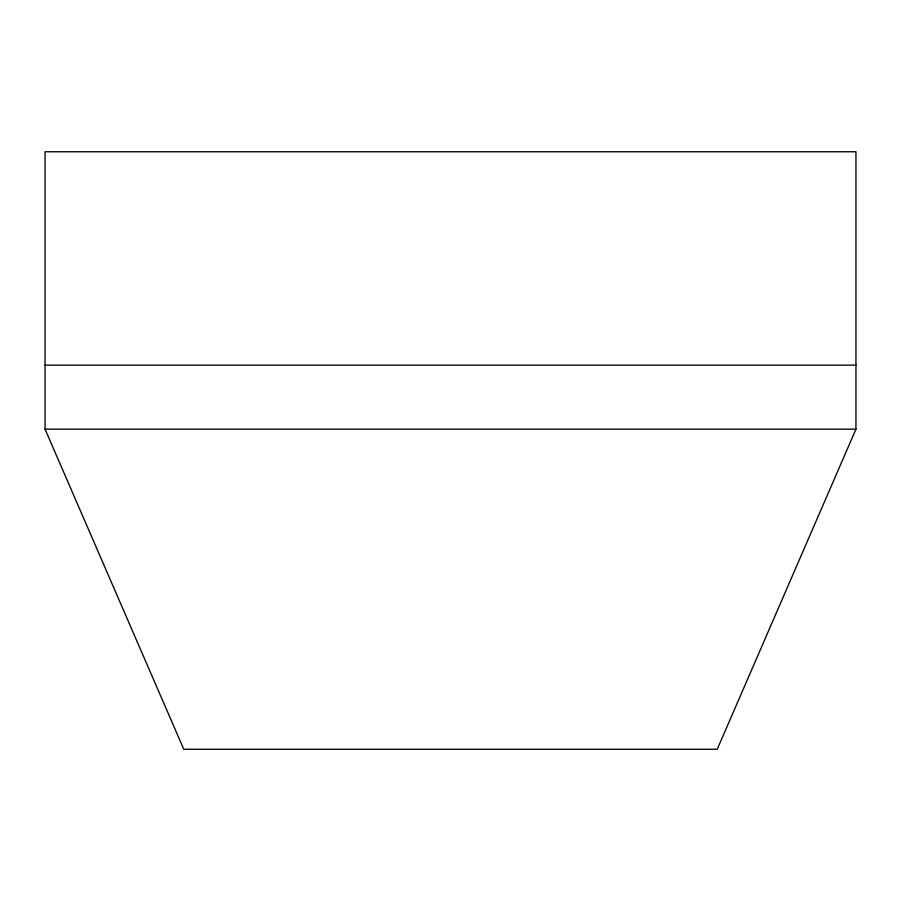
<?xml version="1.0" encoding="UTF-8"?>
<svg xmlns="http://www.w3.org/2000/svg" width="901" height="901" viewBox="0 0 901 901"><rect width="100%" height="100%" fill="white"/><g stroke="black" fill="none" stroke-linecap="round" stroke-linejoin="round"><path stroke-width="1.35" d="M855.95 429.158L717.241 749.249L183.759 749.249L45.05 429.158L45.05 151.751L855.95 151.751L855.95 429.158L45.05 429.158M45.05 365.142L855.95 365.142"/></g></svg>
